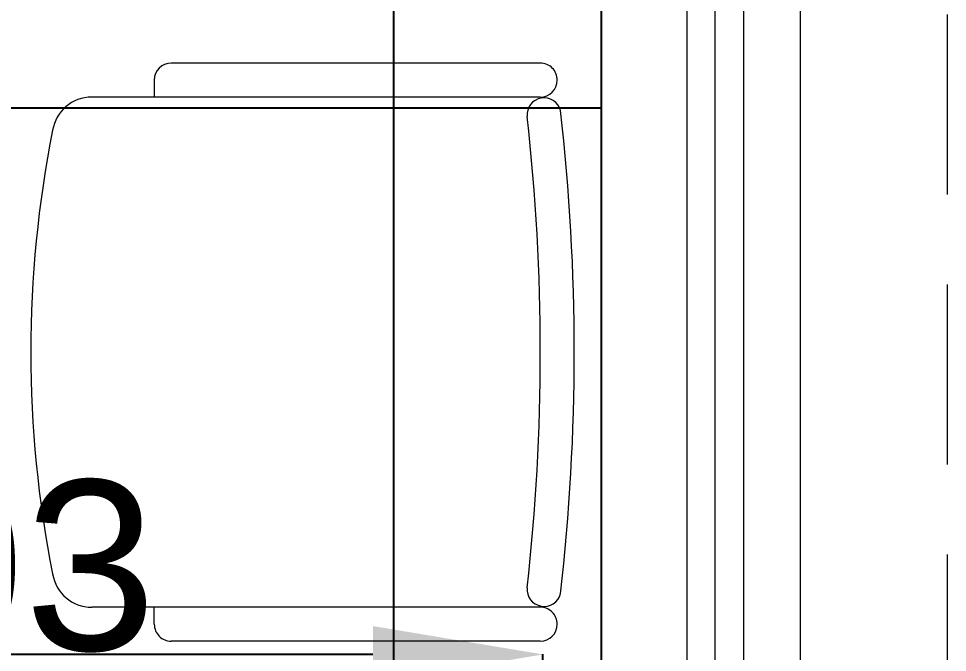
# Model space of a CAD drawing. Header units: inches. Extents: x -12418 to 57169, y -29325 to 19878.
# Drawn here: x 48228 to 49048, y -5280 to -4721 of the extents above; entities that cross this region are included whole.
import ezdxf

# ---------------------------------------------------------------- set-up
doc = ezdxf.new("R2010")
doc.units = ezdxf.units.IN
doc.header["$LTSCALE"] = 25
doc.header["$MEASUREMENT"] = 0
doc.header["$PDMODE"] = 3
doc.linetypes.add('00-Ground Floor$0$HIDDEN', pattern=[9.525, 6.35, -3.175])
doc.layers.get('0').update_dxf_attribs({"color": 8})
doc.layers.get('Defpoints').update_dxf_attribs({"color": 8})
for name, color, linetype, lineweight in [('00-Ground Floor$0$Aluminum', 251, 'Continuous', 5), ('00-Ground Floor$0$LOADING', 253, 'Continuous', 5), ('00-Ground Floor$0$Proj', 251, 'Continuous', 5), ('E-DIM', 6, 'Continuous', 18)]:
    doc.layers.add(name, color=color, linetype=linetype, lineweight=lineweight)
doc.layers.add('00-Ground Floor$0$False Ceiling', color=251, linetype='Continuous')
doc.styles.get("Standard").update_dxf_attribs({"font": 'arial.ttf'})
doc.dimstyles.get("Standard").update_dxf_attribs({"dimtxt": 150, "dimasz": 150, "dimexe": 0.18, "dimexo": 0.0625, "dimgap": 1, "dimtad": 1, "dimdec": 0, "dimlfac": 0.1, "dimzin": 0, "dimdsep": 46, "dimtxsty": 'Standard', "dimcen": 0.09, "dimclrd": 256, "dimclrt": 7, "dimadec": 0, "dimazin": 0, "dimtfac": 1, "dimtdec": 0, "dimtofl": 0, "dimtmove": 0, "dimatfit": 3, "dimfxl": 1, "dimtolj": 1, "dimtzin": 0, "dimarcsym": 0})

# ---------------------------------------------------------------- blocks, each defined once
blk = doc.blocks.new('00-Ground Floor$0$GF21016-P')
at = {"layer": '00-Ground Floor$0$LOADING', "extrusion": (-1.24384e-09, -1.20261e-09, -1)}
for p, q in [((0.01278, 0.01793), (0.01278, 0.41365)), ((0.46278, 0.01793), (0.46278, 0.41365)), ((-0.00222, 0.35848), (0.01278, 0.35848)), ((0.47778, 0.35848), (0.46278, 0.35848)), ((-0.01722, 0.01793), (-0.01722, 0.34348)), ((0.49278, 0.01793), (0.49278, 0.34348)), ((0.47778, 0.00293), (0.47778, 0.00293))]:
    blk.add_line(p, q, dxfattribs=at)
for centre, radius, start, end in [((-0.23778, -0.5362), 1.00364, 78.75684, 101.24316), ((-0.04778, 0.41365), 0.035, 0, 80.65572), ((-0.42778, 0.41365), 0.035, 99.34428, 180), ((0.00222, 0.34348), 0.015, 0, 90), ((-0.47778, 0.34348), 0.015, 90, 180), ((-0.02845, 0.01455), 0.01501, 284.3864, 95.52091), ((-0.23778, 1.89282), 1.8749, 263.6341, 276.3659), ((-0.4471, 0.01455), 0.01501, 84.47909, 255.6136), ((0.00222, 0.01793), 0.015, 270, 0), ((0.00222, 0.01793), 0.015, 180, 270), ((-0.47778, 0.01793), 0.015, 270, 0), ((-0.47778, 0.01793), 0.015, 180, 270), ((-0.23778, 1.87344), 1.8855, 263.51186, 276.48814)]:
    blk.add_arc(centre, radius, start, end, dxfattribs=at)
blk = doc.blocks.new('00-Ground Floor$0$A$Ce9e1c4c3')
at = {"layer": '00-Ground Floor$0$False Ceiling', "color": 254, "linetype": 'Continuous'}
for p, q in [((-51440.56, -6847.43), (-51440.56, -2847.43)), ((-54641.51, -4800), (-51257.63, -4800))]:
    blk.add_line(p, q, dxfattribs=at)
at = {"layer": '00-Ground Floor$0$False Ceiling', "color": 254}
blk.add_line((-51257.63, -2847.43, 0), (-51257.63, -6847.43, 0), dxfattribs=at)
blk = doc.blocks.new('00-Ground Floor')
at = {"layer": '00-Ground Floor$0$Aluminum'}
for p, q in [((48817.93, -4090.82, 0), (48817.93, -5590.82, 0)), ((48917.93, -4090.82, 0), (48917.93, -5590.82, 0)), ((48867.93, -4115.82, 0), (48867.93, -5565.82, 0)), ((48842.93, -5515.82, 0), (48842.93, -4165.82, 0))]:
    blk.add_line(p, q, dxfattribs=at)
at = {"layer": '00-Ground Floor$0$Proj', "linetype": '00-Ground Floor$0$HIDDEN'}
blk.add_line((49047.93, -5590.82, 0), (49047.93, -4090.82, 0), dxfattribs=at)
at = {"layer": '00-Ground Floor$0$False Ceiling', "color": 254}
blk.add_blockref('00-Ground Floor$0$A$Ce9e1c4c3', (100000, 0), dxfattribs=at)
at = {"layer": '00-Ground Floor$0$LOADING', "color": 1, "extrusion": (-2.24019e-05, -2.67576e-11, 1), "xscale": -1000.000000000005, "yscale": 1000.000000000005, "zscale": -1000.000000000005, "rotation": 90.00002511235309}
blk.add_blockref('00-Ground Floor$0$GF21016-P', (48706.64, -4777.65, -1.08), dxfattribs=at)
blk = doc.blocks.new('*D333')
at = {"layer": 'Defpoints', "color": 0, "transparency": 16777216}
for p in [(47659.44, -5282.12), (48691.1, -5590.28), (47659.44, -6000)]:
    blk.add_point(p, dxfattribs=at)
at = {"layer": 'E-DIM', "color": 0, "lineweight": -2, "transparency": 16777216}
for p, q in [((47659.44, -5999.94), (47659.44, -5281.94)), ((48691.1, -5590.21), (48691.1, -5281.94))]:
    blk.add_line(p, q, dxfattribs=at)
at = {"layer": 'E-DIM', "lineweight": -2, "transparency": 16777216}
blk.add_line((48541.1, -5282.12), (47809.44, -5282.12), dxfattribs=at)
at = {"layer": 'E-DIM', "transparency": 16777216}
for points in [[(47809.44, -5257.12), (47809.44, -5307.12), (47659.44, -5282.12)], [(48541.1, -5257.12), (48541.1, -5307.12), (48691.1, -5282.12)]]:
    blk.add_solid(points, dxfattribs=at)
at = {"layer": 'E-DIM', "color": 7, "transparency": 16777216, "insert": (48175.27, -5204.48), "char_height": 150, "attachment_point": 5}
blk.add_mtext('\\A1;103', dxfattribs=at)

msp = doc.modelspace()

# ---------------------------------------------------------------- block references
msp.add_blockref('00-Ground Floor', (0, 0))

# ---------------------------------------------------------------- dimensions: what is measured, and where the dimension line sits
at = {"layer": 'E-DIM'}
dim = msp.add_linear_dim(base=(47659.44, -5282.12), p1=(48691.1, -5590.28), p2=(47659.44, -6000), dimstyle='Standard', dxfattribs=at)
dim.commit()
dim.dimension.update_dxf_attribs({"geometry": '*D333', "text_midpoint": (48175.27, -5204.48)})

doc.saveas('drawing.dxf')
